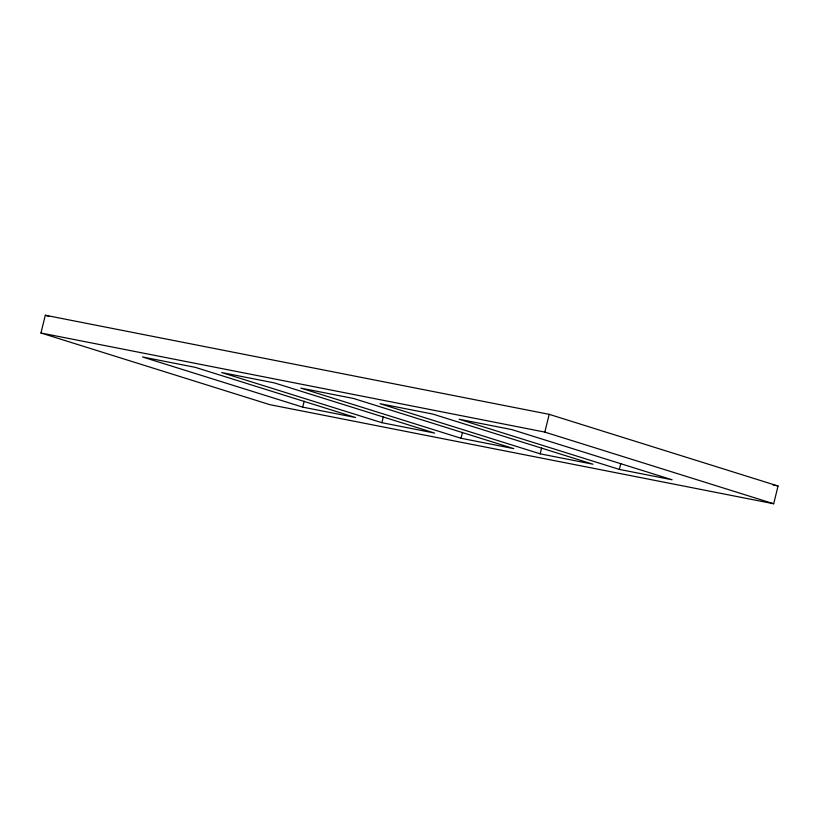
<?xml version="1.0" encoding="UTF-8"?>
<svg xmlns="http://www.w3.org/2000/svg" width="819" height="819" viewBox="0 0 819 819"><rect width="100%" height="100%" fill="white"/><g stroke="black" fill="none" stroke-linecap="round" stroke-linejoin="round"><path stroke-width="1.23" d="M40.95 332.995L45.311 315.243L549.191 414.342L778.05 486.005L773.689 503.757L269.809 404.658L40.95 332.995L544.83 432.104L773.689 503.757M302.723 407.135L142.516 356.971L195.291 367.352L355.487 417.506L302.723 407.135L304.177 401.208M381.879 422.696L221.673 372.543L274.447 382.923L434.643 433.077L381.879 422.696L383.333 416.779M461.036 438.267L300.829 388.114L353.603 398.495L513.81 448.648L461.036 438.267L462.489 432.35M544.83 432.104L549.191 414.342M540.192 453.839L379.985 403.685L432.76 414.056L592.966 464.219L540.192 453.839L541.646 447.921M619.348 469.41L459.142 419.246L511.916 429.627L672.123 479.791L619.348 469.41L620.802 463.493M773.034 485.012L778.05 486.005M45.311 315.243L48.966 316.38"/></g></svg>
